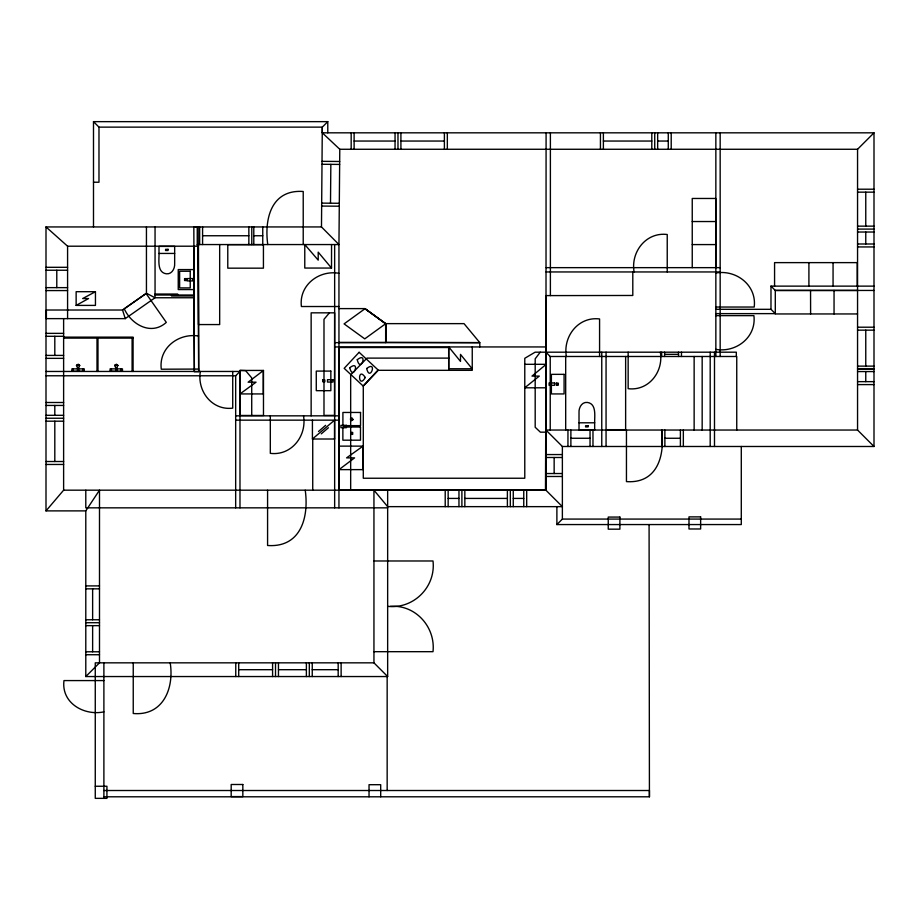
<?xml version="1.0" encoding="UTF-8"?>
<svg xmlns="http://www.w3.org/2000/svg" width="920" height="920" viewBox="0 0 920 920"><rect width="100%" height="100%" fill="white"/><g stroke="black" fill="none" stroke-linecap="round" stroke-linejoin="round"><path stroke-width="1.38" d="M546.089 132.825L545.916 490.199L562.373 506.644L387.653 506.644L373.945 490.199L373.945 662.837L387.653 676.545L387.653 490.222M545.491 490.199L546.273 295.608M448.695 370.311L448.661 346.897M338.951 507.84L338.951 244.559L321.483 226.941L322.299 127.132L327.784 121.647L327.784 132.825M330.498 203.205L330.843 164.358M93.495 226.941L93.495 121.647L98.98 127.132L322.299 127.132L322.299 132.825L339.779 149.27L338.951 244.559L197.248 244.559M85.79 676.545L85.79 510.887L99.498 490.176L99.498 662.837L85.79 676.545L387.653 676.545M540.235 352.188L535.187 358.823L535.187 427.259L540.373 432.17L546.101 432.17M329.429 312.834L323.99 319.32L323.99 415.391L334.535 415.391L334.638 312.834L311.144 312.834L311.144 415.84M85.79 510.887L46 510.887L63.618 490.176L63.618 318.63M235.669 507.84L235.669 375.774L239.982 371.461L46 371.461M339.779 149.27L857.555 149.27L874 132.825L874 446.487L562.373 446.487L545.916 430.042L857.555 430.042L874 446.487M741.29 446.487L741.29 524.561L556.887 524.561L562.373 519.075L562.373 446.487M318.504 431.48L325.622 425.35M321.264 433.86L328.417 427.742M312.421 420.175L312.421 439.012L334.546 420.175L334.546 439.012M524.779 387.803L546.204 387.803L546.204 364.308L531.99 376.096L539.281 376.096L524.779 387.768M263.488 370.438L239.993 370.438L239.982 415.472L263.476 415.472L263.488 370.438L248.135 382.191L256.048 382.191L239.993 393.933M363.009 446.131L346.587 457.872L354.579 457.872L339.031 469.625L363.009 469.625L363.009 446.131L339.031 446.131M46.379 318.63L46.379 310.017L122.544 310.017L146.441 293.273L146.441 226.941M46 318.63L125.258 318.63L155.054 297.758L193.97 297.758L194.361 371.461M76.141 305.405L88.561 298.551L82.673 298.551L95.45 291.697L95.45 305.405L76.141 305.405L76.141 291.697L95.45 291.697M387.653 606.337C413.609 609.304 435.976 586.925 433.009 560.981L373.945 560.981M198.547 336.007C178.63 332.844 158.527 347.933 161.287 369.207L198.662 369.07M93.495 121.647L327.784 121.647M322.299 132.825L874 132.825M354.119 141.047L395.048 141.047M400.913 141.047L444.394 141.047M603.382 141.047L651.797 141.047M657.662 141.047L668.276 141.047M93.495 182.229L98.98 182.229L98.98 127.132M857.555 189.209L874 189.209M857.543 192.153L874 192.153M692.242 221.536L715.737 221.536M857.543 226.147L874 226.147M46 510.887L46 226.941L321.483 226.941M857.555 229.091L874 229.091M857.543 232.024L874 232.024M202.584 235.75L248.848 235.75M253.793 235.75L262.752 235.75M857.543 243.995L874 243.995M692.242 244.582L715.737 244.582M46 226.941L67.585 246.203L197.248 246.203L197.248 226.941M857.555 246.939L874 246.939M158.999 253.437C159.229 259.888 156.814 272.481 166.302 273.803C171.948 274.459 175.018 268.421 174.662 263.522L174.662 246.399L158.999 246.399L158.999 253.437L174.662 253.437M46 267.306L67.585 267.306M546.089 267.651L720.164 267.651M331.556 268.053L304.773 268.053L304.773 244.547L318.205 260.142L318.205 252.149L331.51 268.053L331.556 244.547M194.028 269.583L178.238 269.583L178.238 289.57L194.028 289.57M46 270.238L67.574 270.238M546.089 271.952L720.164 271.952M715.852 272.987C736.402 269.457 756.907 285.349 754.216 307.038L715.852 307.038M338.951 273.274C318.884 269.813 298.77 285.28 301.403 306.521L338.951 306.521M715.852 313.628L775.295 313.628L770.983 309.315L770.983 286.131L874 286.131M46 287.638L67.574 287.638M770.983 286.131L775.295 290.444L874 290.444M46 290.57L67.585 290.57M775.295 290.444L857.543 290.444M155.054 294.043L177.64 294.043L177.64 295.021M155.054 295.021L194.085 295.021M546.089 295.608L632.799 295.469L632.799 271.975M194.085 295.998L171.511 295.998L171.511 295.021M338.951 308.603L364.929 308.603L385.652 323.633L464.025 323.633L479.803 342.642L479.803 346.943M715.852 309.315L770.983 309.315M857.543 313.95L775.295 313.95L775.295 290.444M715.852 315.641L753.905 315.641C756.562 337.157 736.218 352.877 715.852 349.381M857.555 327.209L874 327.209M857.543 330.153L874 330.153M46 333.362L63.618 333.362M46 336.294L63.618 336.294M133.078 337.778L132.1 337.778L132.1 371.461M133.078 338.111L63.917 338.111L63.917 337.134L133.078 337.134L133.078 371.461M338.951 342.424L385.825 342.424L385.825 323.828L364.929 308.603M334.65 342.642L479.803 342.642L385.652 342.32L385.652 323.633L385.825 342.642M334.65 346.943L546.066 346.943M339.008 347.518L448.81 347.518M664.596 354.338L678.534 354.338M46 355.407L63.618 355.407M63.618 490.176L545.916 490.199L545.916 352.188L550.229 356.488L736.747 356.488L736.747 430.088M448.81 358.11L367.022 358.11L350.669 374.865L350.669 490.21M46 358.351L63.618 358.351M524.779 364.308L546.204 364.308M857.543 366.125L874 366.125M77.567 368.138L78.626 368.138M115.77 368.138L116.817 368.138M857.555 368.632L874 368.632M448.753 368.77L472.247 368.77M77.567 368.874L71.898 368.874L71.898 371.266L84.272 371.266L84.272 368.874L78.626 368.874M115.77 368.874L110.09 368.874L110.09 371.266L122.463 371.266L122.463 368.874L116.817 368.874M857.555 369.058L874 369.058M857.543 371.565L874 371.565M46 375.774L235.669 375.774M857.543 381.65L874 381.65M857.555 384.594L874 384.594M239.982 393.933L263.488 393.933M46 402.5L63.618 402.5M46 405.444L63.618 405.444M46 415.311L63.618 415.311M235.669 415.84L338.951 415.84M46 418.243L63.618 418.243M235.669 420.152L338.951 420.152M46 421.187L63.618 421.187M579.014 422.797L594.665 422.797L594.665 429.847L579.014 429.847L579.014 412.712C578.657 407.813 581.727 401.775 587.374 402.431C596.85 403.765 594.446 416.357 594.665 422.797M606.073 429.674L625.634 429.674L625.634 356.488M570.883 438.265L590.042 438.265M664.872 438.265L680.397 438.265M312.421 439.012L334.592 439.012M545.916 454.56L562.373 454.56M545.916 457.493L562.373 457.493M46 461.518L63.618 461.518M46 464.462L63.618 464.462M545.916 473.535L562.373 473.535M545.916 476.479L562.373 476.479M339.008 489.865L546.216 489.865L545.916 352.188M448.155 498.421L458.965 498.421M464.841 498.421L507.391 498.421M513.268 498.421L523.756 498.421M387.653 507.84L85.79 507.84L85.79 490.222M562.373 519.075L741.29 519.075M85.79 585.902L99.498 585.902M85.79 588.834L99.486 588.834M85.79 619.769L99.486 619.769M85.79 622.713L99.498 622.713M85.79 625.646L99.486 625.646M373.945 651.682L433.009 651.682C435.654 626.98 415.518 604.486 390.31 606.337M85.79 651.785L99.486 651.785M85.79 654.73L99.498 654.73M373.945 662.837L95.266 662.837L95.266 798.353L106.927 798.353L106.927 786.255L95.266 786.255M238.705 669.691L272.584 669.691M278.461 669.691L306.383 669.691M312.248 669.691L338.18 669.691M103.891 680.581L63.974 680.581C61.145 702.983 83.984 716.013 103.891 711.873M103.891 790.51L649.428 790.51L649.428 796.8L103.891 796.8M322.058 161.333L339.675 161.483M322.034 164.277L339.652 164.427M321.666 206.068L339.284 206.218M321.69 203.124L339.319 203.285M146.441 293.273L155.054 297.758L155.054 226.941M472.247 368.897L460.494 354.395L460.494 361.41L448.753 346.943L448.753 370.334M122.544 310.017L125.258 318.63M198.283 244.559L198.674 371.461M649.083 524.561L649.428 796.8M865.766 192.153L865.766 226.147M865.766 232.024L865.766 243.995M865.766 330.153L865.766 366.125M865.766 371.565L865.766 381.65M857.555 149.27L857.555 430.042M857.21 286.131L857.21 262.625L774.571 262.625L774.571 286.131M834.049 290.444L834.049 313.95M833.06 262.625L833.06 286.131M810.554 290.444L810.612 313.95M808.91 262.625L808.91 286.131M736.322 356.488L736.322 352.188L535.106 352.188L524.779 358.294L524.779 478.239L363.285 478.239L363.285 386.112L378.269 370.311L472.247 370.334L472.247 346.943M720.164 132.825L720.164 356.488M715.852 132.825L715.852 356.488M715.737 267.651L715.737 198.467L692.242 198.467L692.242 267.651M714.495 352.188L714.495 446.487M710.194 352.188L710.194 446.487M702.167 356.488L702.167 430.088M694.14 356.488L694.14 430.088M683.341 430.042L683.341 446.487M681.467 352.188L681.467 356.488M680.397 430.042L680.397 446.487M678.534 352.188L678.534 356.488M671.209 132.825L671.209 149.27M668.276 132.825L668.276 149.281M667.23 271.952L667.23 234.496C646.058 231.874 630.625 251.93 634.087 271.952M664.872 430.042L664.872 446.487M664.596 352.188L664.596 356.488M661.94 430.042L661.94 446.487M661.664 352.188L661.664 356.488M661.572 430.042C665.137 455.446 657.409 483.793 626.451 481.608L626.451 430.042M660.341 352.188C663.711 371.645 648.772 391.23 628.153 388.677L628.153 352.188M657.662 132.825L657.662 149.281M654.73 132.825L654.73 149.27M651.797 132.825L651.797 149.281M606.061 352.188L606.061 446.487M603.382 132.825L603.382 149.281M601.76 352.188L601.76 446.487M600.438 132.825L600.438 149.27M599.575 356.488L599.575 318.952C578.358 316.319 562.879 336.421 566.352 356.488M592.974 430.042L592.974 446.487M590.042 430.042L590.042 446.487M570.883 430.042L570.883 446.487M567.95 430.042L567.95 446.487M565.685 356.488L565.685 430.077M556.887 506.644L556.887 524.561M554.15 457.493L554.15 473.535M550.39 132.825L550.39 295.608M550.229 356.488L550.229 430.077M526.688 490.199L526.688 506.644M523.756 490.199L523.756 506.644M513.268 490.199L513.268 506.644M510.324 490.199L510.324 506.644M507.391 490.199L507.391 506.644M464.841 490.199L464.841 506.644M461.897 490.199L461.897 506.644M458.965 490.199L458.965 506.644M448.155 490.199L448.155 506.644M447.338 132.825L447.338 149.27M445.211 490.199L445.211 506.644M444.394 132.825L444.394 149.281M400.913 132.825L400.913 149.281M397.98 132.825L397.98 149.27M395.048 132.825L395.048 149.281M387.159 676.545L387.159 790.51M380.696 796.8L380.696 784.702L369.035 784.702L369.035 796.8M362.848 450.121L362.848 465.704M354.119 132.825L354.119 149.281M351.175 132.825L351.175 149.27M341.124 662.837L341.124 676.545M339.089 346.897L339.089 490.21M338.18 662.837L338.18 676.545M334.65 244.559L334.65 507.84M312.731 439.012L312.731 490.222M312.248 662.837L312.248 676.545M309.315 662.837L309.315 676.545M306.383 662.837L306.383 676.545M305.233 490.222C309.051 517.454 300.771 547.837 267.582 545.491L267.582 490.222M303.519 415.84C306.981 435.896 291.525 455.975 270.319 453.353L270.319 415.84M303.221 244.559L303.221 191.486C271.377 189.244 264.178 218.707 267.766 244.559M278.461 662.837L278.461 676.545M275.517 662.837L275.517 676.545M272.584 662.837L272.584 676.545M263.258 371.496L263.258 392.874M262.752 226.929L262.752 244.547M253.793 226.929L253.793 244.547M251.781 226.941L251.781 244.559M251.723 415.472L251.723 377.901L245.617 370.633L239.993 370.438L239.982 507.84M248.848 226.929L248.848 244.547M238.705 662.837L238.705 676.545M235.761 662.837L235.761 676.545M232.725 371.461L232.725 408.147C211.991 410.711 196.949 391.034 200.353 371.461M219.673 244.547L219.673 324.565L198.467 324.565L198.467 244.547M202.584 226.929L202.584 244.547M199.651 226.941L199.651 244.559M193.97 246.203L193.97 297.758M170.2 662.837C174.248 688.252 163.185 716.174 133.239 713.494L133.239 662.837M121.21 368.874L121.21 371.266M116.817 371.266L116.817 367.897L117.898 365.401L116.414 364.216L114.689 365.401L115.77 367.897L115.77 371.266M111.377 368.874L111.423 371.266M103.891 662.837L103.891 798.353M97.98 371.461L97.98 337.778L97.002 337.778L97.002 371.461M92.632 588.834L92.632 619.769M92.632 625.646L92.632 651.785M83.018 368.874L83.018 371.266M78.626 371.266L78.626 367.897L79.706 365.401L78.223 364.216L76.498 365.401L77.567 367.897L77.567 371.266M73.221 368.874L73.186 371.266M67.585 246.203L67.585 318.63M56.787 270.238L56.787 287.638M54.809 336.294L54.809 355.407M54.809 405.444L54.809 415.311M54.809 421.187L54.809 461.518M349.784 367.735C352.958 381.834 360.928 359.018 349.784 367.735M357.259 359.709C360.445 373.808 368.402 351.003 357.259 359.709M365.286 377.499C358.029 390.057 357.351 365.481 365.286 377.499M366.7 368.506C369.863 382.605 377.832 359.8 366.7 368.506M351.164 418.749L351.164 419.853L352.279 419.853L352.279 418.749L351.164 418.749M556.738 383.582L556.738 384.698L557.842 384.698L557.842 383.582L556.738 383.582M351.164 432.837L351.164 433.952L352.279 433.952L352.279 432.837L351.164 432.837M322.862 379.914L322.862 381.846L324.794 381.846L324.794 379.914L322.862 379.914M323.276 380.328L323.276 381.443L324.38 381.443L324.38 380.328L323.276 380.328M184.586 278.611L184.586 280.542L186.518 280.542L186.518 278.611L184.586 278.611M186.334 279.714L185.414 280.358L184.77 279.438L185.69 278.794L186.334 279.714M353.096 419.543L351.486 420.67L350.347 419.06L351.969 417.933L353.096 419.543M350.75 432.423L350.75 434.366L352.693 434.366L352.693 432.423L350.75 432.423M556.324 383.168L556.324 385.112L558.267 385.112L558.267 383.168L556.324 383.168M359.122 352.291L344.172 368.334L363.135 386.009L378.097 369.966L359.122 352.291M114.724 365.447L117.875 365.47L116.529 364.722L114.724 365.447M76.532 365.447L79.683 365.47L78.338 364.722L76.532 365.447M364.998 308.729L344.08 323.886L364.757 338.859L385.675 323.714L364.998 308.729M146.084 293.514L124.269 308.798C131.41 324.691 151.363 335.961 166.302 322.391L146.084 293.514M120.727 370.242L120.727 370.242M82.524 370.242L82.524 370.242M111.538 370.012L111.538 370.012M73.347 370.012L73.347 370.012M198.145 226.918L193.833 226.941L194.361 371.714L198.674 371.691L198.145 226.918M263.43 244.674L227.78 244.674L227.78 268.168L263.43 268.168L263.43 244.674M168.072 249.32L165.589 249.32L165.589 250.516L168.072 250.516L168.072 249.32M190.233 271.25L179.63 271.25L179.63 287.902L190.233 287.902L190.233 271.25M192.705 278.576L187.231 278.576L187.231 280.922L192.705 280.922L192.705 278.576M330.843 371.093L316.273 371.093L316.273 390.678L330.843 390.678L330.843 371.093M564.087 374.348L551.39 374.348L551.39 393.933L564.087 393.933L564.087 374.348M332.971 379.707L327.485 379.707L327.485 382.053L332.971 382.053L332.971 379.707M554.576 382.961L549.102 382.961L549.102 385.319L554.576 385.319L554.576 382.961M360.536 412.459L342.907 412.459L342.907 425.638L360.536 425.638L360.536 412.459M346.403 425.362L340.917 425.362L340.917 427.708L346.403 427.708L346.403 425.362M588.087 425.73L585.591 425.73L585.591 426.914L588.087 426.914L588.087 425.73M360.49 427.018L342.872 427.018L342.872 440.185L360.49 440.185L360.49 427.018M700.637 516.879L688.988 516.879L688.988 528.977L700.637 528.977L700.637 516.879M619.896 517.074L608.246 517.074L608.246 529.172L619.896 529.172L619.896 517.074M242.834 784.495L231.184 784.495L231.184 796.593L242.834 796.593L242.834 784.495"/></g></svg>
